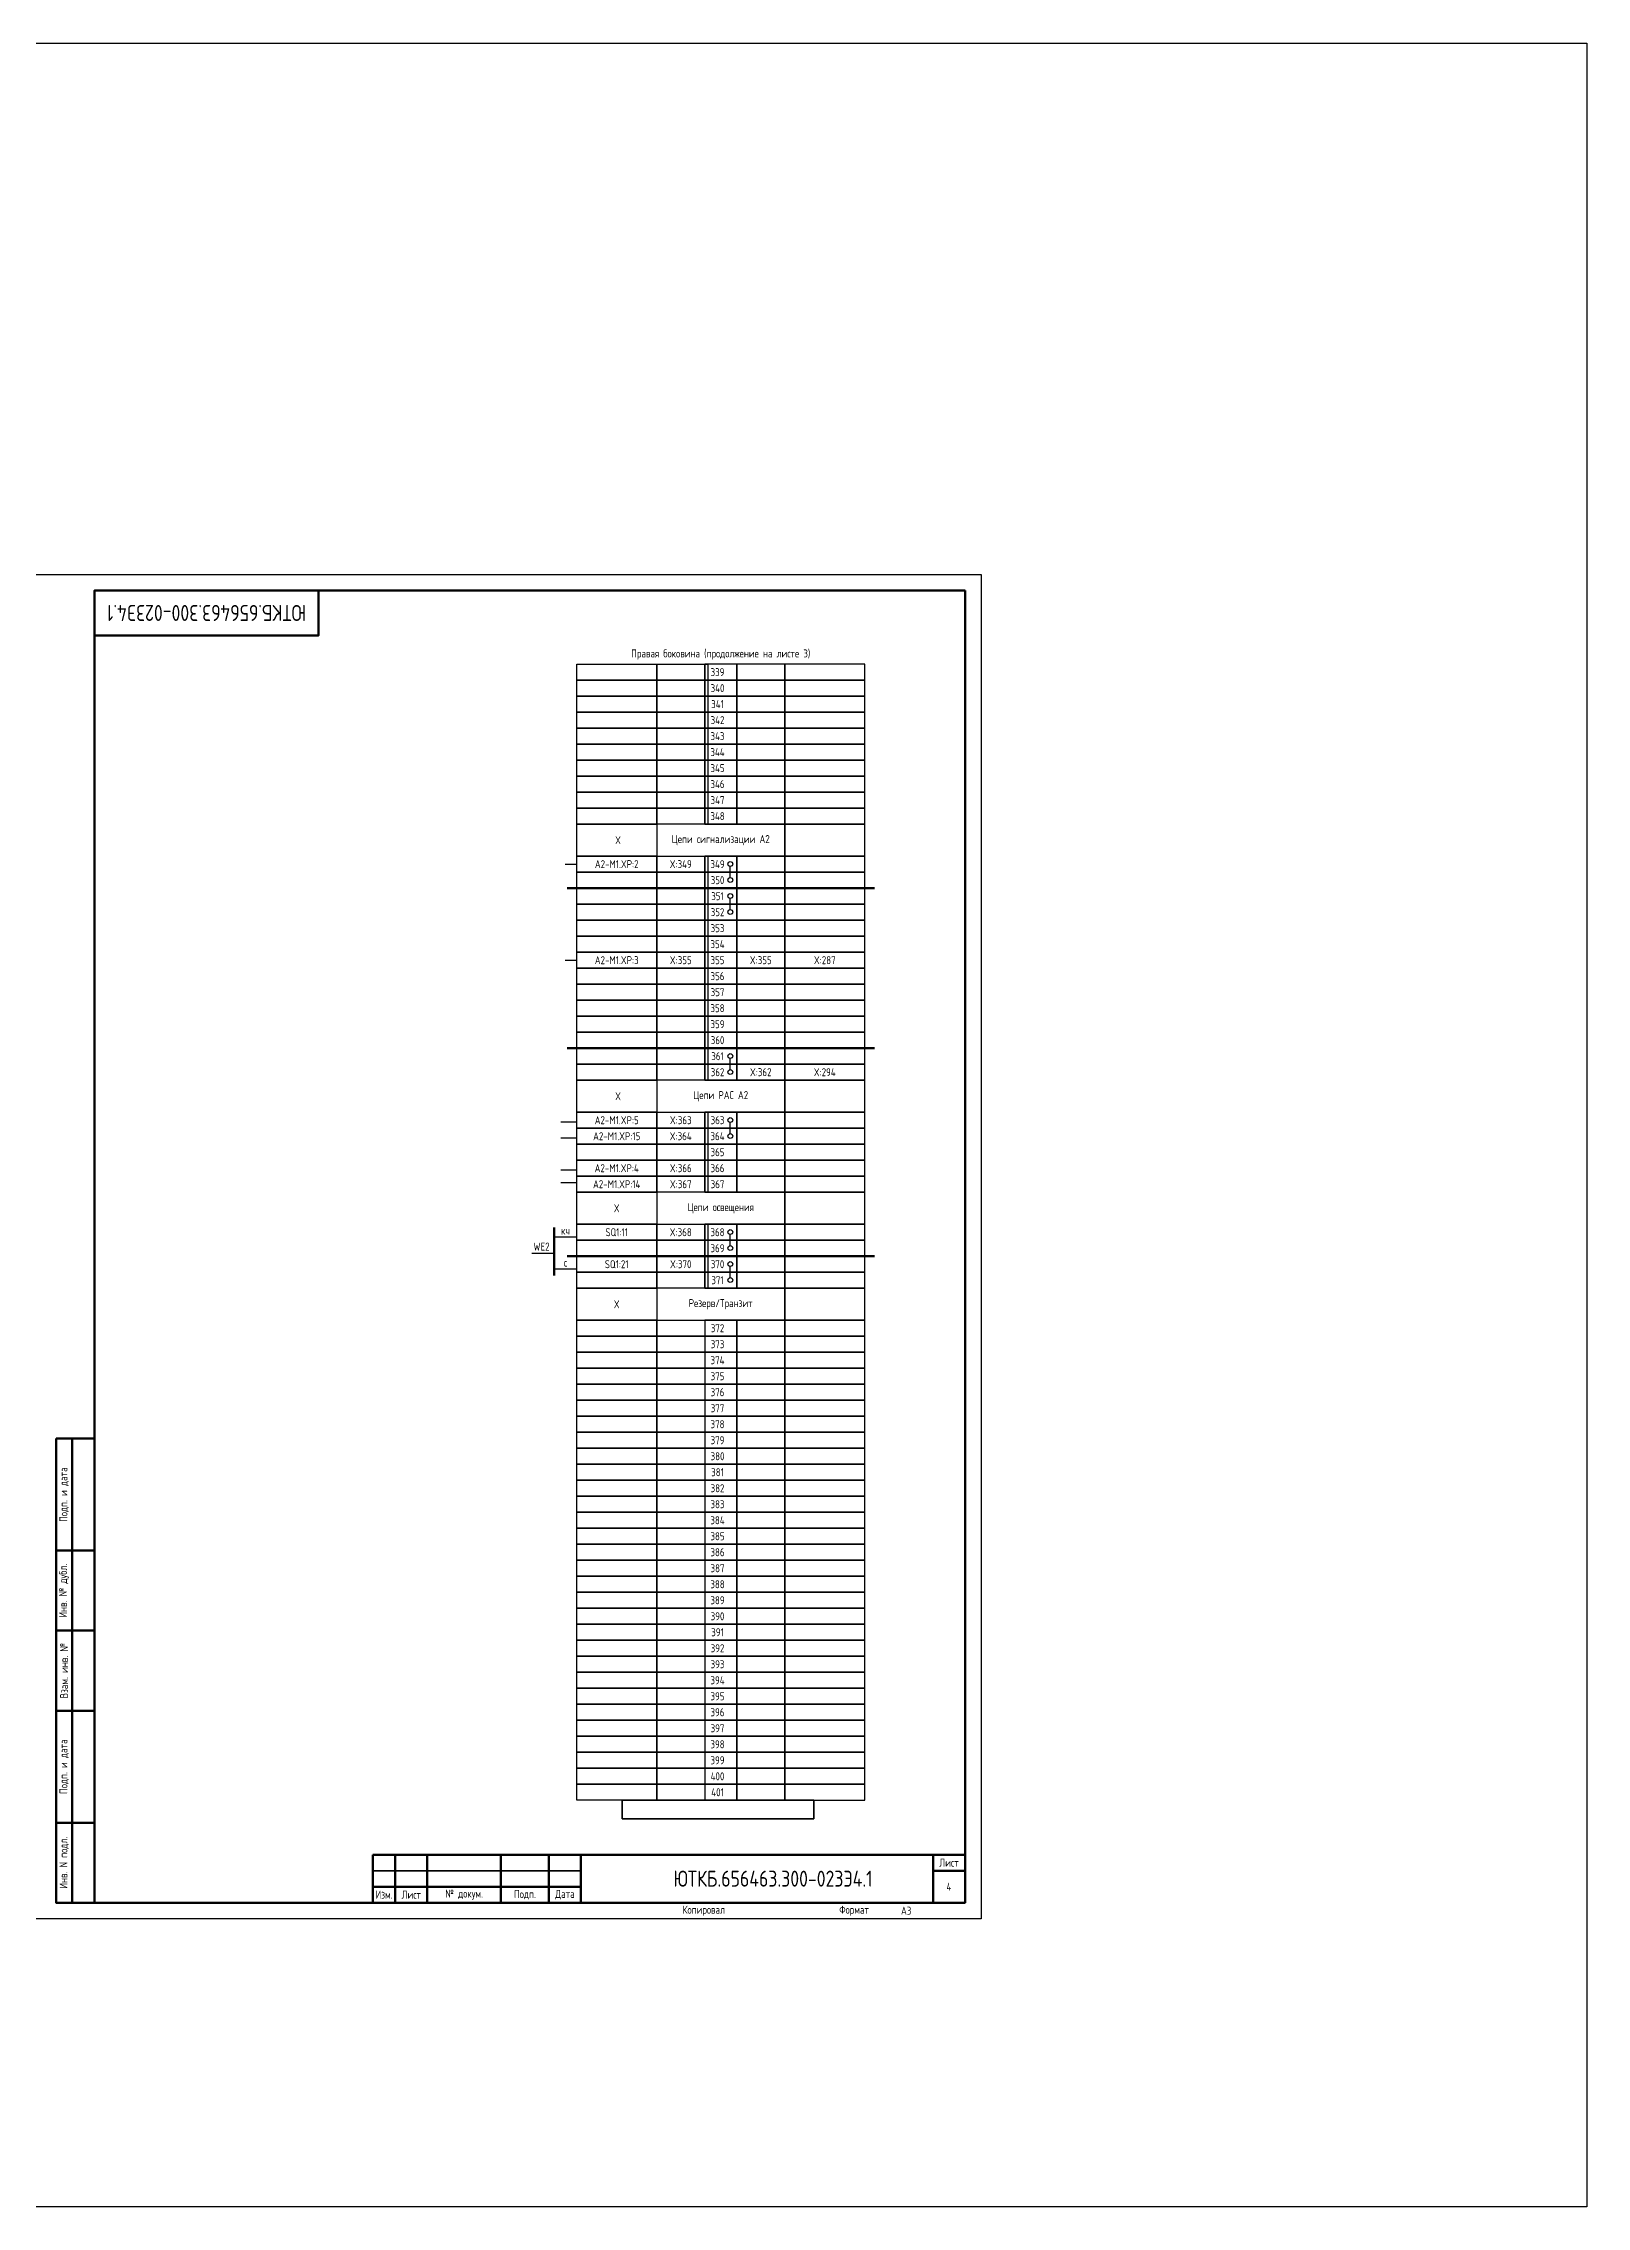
# Model space of a CAD drawing. Header units: millimetres. Extents: x -1117 to 6417, y -90 to 586.
# Drawn here: x 5935 to 6417, y -90 to 586 of the extents above; entities that cross this region are included whole.
import ezdxf

# ---------------------------------------------------------------- set-up
doc = ezdxf.new("R2010")
doc.units = ezdxf.units.MM
doc.styles.add('Gost_type_A', font='GOST_A.TTF')

# ---------------------------------------------------------------- blocks, each defined once
blk = doc.blocks.new('Штамп левый нижний')
at = {"lineweight": 50}
for points in [[(-12, 145), (-7, 145), (-7, 110), (-12, 110)], [(-7, 145), (0, 145), (0, 110), (-7, 110)], [(-12, 110), (-7, 110), (-7, 85), (-12, 85)], [(-7, 110), (0, 110), (0, 85), (-7, 85)], [(-12, 85), (-7, 85), (-7, 60), (-12, 60)], [(-7, 85), (0, 85), (0, 60), (-7, 60)], [(-12, 60), (-7, 60), (-7, 25), (-12, 25)], [(-7, 60), (0, 60), (0, 25), (-7, 25)], [(-12, 25), (-7, 25), (-7, 0), (-12, 0)], [(-7, 25), (0, 25), (0, 0), (-7, 0)]]:
    blk.add_lwpolyline(points, close=True, dxfattribs=at)
at = {"char_height": 2.5, "attachment_point": 5, "rotation": 90, "style": 'Gost_type_A'}
for s, insert, width in [('Подп. и дата', (-9.5, 127.5), 35), ('Инв. № дубл.', (-9.5, 97.5), 25), ('Взам. инв. №', (-9.5, 72.5), 25), ('Подп. и дата', (-9.5, 42.5), 35), ('Инв. N подл.', (-9.5, 12.5), 25)]:
    blk.add_mtext(s, dxfattribs=dict(at, insert=insert, width=width))
blk = doc.blocks.new('Штамп угловой верхний')
at = {"lineweight": 50}
blk.add_lwpolyline([(0, 0), (70, 0), (70, -14), (0, -14)], close=True, dxfattribs=at)
blk = doc.blocks.new('Штамп малый нижний')
at = {"lineweight": 50}
for points in [[(-185, 15), (-178, 15), (-178, 5), (-185, 5)], [(-178, 15), (-168, 15), (-168, 5), (-178, 5)], [(-168, 15), (-145, 15), (-145, 5), (-168, 5)], [(-145, 15), (-130, 15), (-130, 5), (-145, 5)], [(-130, 15), (-120, 15), (-120, 5), (-130, 5)], [(-120, 15), (-10, 15), (-10, 0), (-120, 0)], [(-10, 15), (0, 15), (0, 10), (-10, 10)], [(-10, 10), (0, 10), (0, 0), (-10, 0)], [(-185, 5), (-178, 5), (-178, 0), (-185, 0)], [(-178, 5), (-168, 5), (-168, 0), (-178, 0)], [(-168, 5), (-145, 5), (-145, 0), (-168, 0)], [(-145, 5), (-130, 5), (-130, 0), (-145, 0)], [(-130, 5), (-120, 5), (-120, 0), (-130, 0)]]:
    blk.add_lwpolyline(points, close=True, dxfattribs=at)
for points in [[(-185, 15), (-178, 15), (-178, 10), (-185, 10)], [(-178, 15), (-168, 15), (-168, 10), (-178, 10)], [(-168, 15), (-145, 15), (-145, 10), (-168, 10)], [(-145, 15), (-130, 15), (-130, 10), (-145, 10)], [(-130, 15), (-120, 15), (-120, 10), (-130, 10)], [(-185, 10), (-178, 10), (-178, 5), (-185, 5)], [(-178, 10), (-168, 10), (-168, 5), (-178, 5)], [(-168, 10), (-145, 10), (-145, 5), (-168, 5)], [(-145, 10), (-130, 10), (-130, 5), (-145, 5)], [(-130, 10), (-120, 10), (-120, 5), (-130, 5)]]:
    blk.add_lwpolyline(points, close=True)
at = {"char_height": 2.5, "style": 'Gost_type_A'}
for s, insert, width, attachment_point in [('Лист', (-5, 12.5), 10, 5), ('Изм.', (-181.5, 2.5), 7, 5), ('Лист', (-173, 2.5), 10, 5), ('№ докум.', (-156.5, 2.5), 23, 5), ('Подп.', (-137.5, 2.5), 15, 5), ('Дата', (-125, 2.5), 10, 5), ('Копировал', (-75, -2.53), 13.1202, 6), ('Формат', (-30, -2.53), 13.1202, 6)]:
    blk.add_mtext(s, dxfattribs=dict(at, insert=insert, width=width, attachment_point=attachment_point))

msp = doc.modelspace()

# ---------------------------------------------------------------- linework, layer by layer
for p, q in [((6098.04, 329.5), (6101.67, 329.5)), ((6098.04, 299.5), (6101.67, 299.5)), ((6096.67, 249), (6101.67, 249)), ((6096.67, 244), (6101.67, 244)), ((6096.67, 234), (6101.67, 234)), ((6096.67, 230), (6101.67, 230)), ((6101.67, 213), (6094.67, 213)), ((6087.67, 208), (6094.67, 208)), ((6101.67, 203), (6094.67, 203))]:
    msp.add_line(p, q)
at = {"lineweight": -2}
for p, q in [((6149.67, 325.25), (6149.67, 328.75)), ((6149.67, 315.25), (6149.67, 318.75)), ((6149.67, 265.25), (6149.67, 268.75)), ((6149.67, 245.25), (6149.67, 248.75)), ((6149.67, 210.25), (6149.67, 213.75)), ((6149.67, 200.25), (6149.67, 203.75))]:
    msp.add_line(p, q, dxfattribs=at)
at = {"lineweight": 50}
for p, q in [((6098.67, 322), (6194.67, 322)), ((6098.67, 272), (6194.67, 272)), ((6098.67, 207), (6194.67, 207))]:
    msp.add_line(p, q, dxfattribs=at)
at = {"linetype": 'ByBlock', "lineweight": 60}
msp.add_line((6094.67, 201), (6094.67, 216), dxfattribs=at)
for points in [[(-1117.42, 586), (6417.25, 586), (6417.25, -90), (-1117.42, -90)], [(6228, 420), (6228, 0), (5931, 0), (5931, 420)], [(6101.67, 392), (6126.67, 392), (6126.67, 387), (6101.67, 387)], [(6101.67, 387), (6126.67, 387), (6126.67, 382), (6101.67, 382)], [(6126.67, 392), (6141.67, 392), (6141.67, 387), (6126.67, 387)], [(6126.67, 387), (6141.67, 387), (6141.67, 382), (6126.67, 382)], [(6151.67, 392), (6141.67, 392), (6141.67, 387), (6151.67, 387)], [(6141.67, 392), (6142.67, 392), (6142.67, 352), (6141.67, 352)], [(6151.67, 387), (6141.67, 387), (6141.67, 382), (6151.67, 382)], [(6166.67, 392), (6151.67, 392), (6151.67, 387), (6166.67, 387)], [(6166.67, 387), (6151.67, 387), (6151.67, 382), (6166.67, 382)], [(6191.67, 392), (6166.67, 392), (6166.67, 387), (6191.67, 387)], [(6191.67, 387), (6166.67, 387), (6166.67, 382), (6191.67, 382)], [(6101.67, 382), (6126.67, 382), (6126.67, 377), (6101.67, 377)], [(6126.67, 382), (6141.67, 382), (6141.67, 377), (6126.67, 377)], [(6151.67, 382), (6141.67, 382), (6141.67, 377), (6151.67, 377)], [(6166.67, 382), (6151.67, 382), (6151.67, 377), (6166.67, 377)], [(6191.67, 382), (6166.67, 382), (6166.67, 377), (6191.67, 377)], [(6101.67, 377), (6126.67, 377), (6126.67, 372), (6101.67, 372)], [(6101.67, 372), (6126.67, 372), (6126.67, 367), (6101.67, 367)], [(6126.67, 377), (6141.67, 377), (6141.67, 372), (6126.67, 372)], [(6126.67, 372), (6141.67, 372), (6141.67, 367), (6126.67, 367)], [(6151.67, 377), (6141.67, 377), (6141.67, 372), (6151.67, 372)], [(6151.67, 372), (6141.67, 372), (6141.67, 367), (6151.67, 367)], [(6166.67, 377), (6151.67, 377), (6151.67, 372), (6166.67, 372)], [(6166.67, 372), (6151.67, 372), (6151.67, 367), (6166.67, 367)], [(6191.67, 377), (6166.67, 377), (6166.67, 372), (6191.67, 372)], [(6191.67, 372), (6166.67, 372), (6166.67, 367), (6191.67, 367)], [(6101.67, 367), (6126.67, 367), (6126.67, 362), (6101.67, 362)], [(6126.67, 367), (6141.67, 367), (6141.67, 362), (6126.67, 362)], [(6151.67, 367), (6141.67, 367), (6141.67, 362), (6151.67, 362)], [(6166.67, 367), (6151.67, 367), (6151.67, 362), (6166.67, 362)], [(6191.67, 367), (6166.67, 367), (6166.67, 362), (6191.67, 362)], [(6101.67, 362), (6126.67, 362), (6126.67, 357), (6101.67, 357)], [(6126.67, 362), (6141.67, 362), (6141.67, 357), (6126.67, 357)], [(6151.67, 362), (6141.67, 362), (6141.67, 357), (6151.67, 357)], [(6166.67, 362), (6151.67, 362), (6151.67, 357), (6166.67, 357)], [(6191.67, 362), (6166.67, 362), (6166.67, 357), (6191.67, 357)], [(6101.67, 357), (6126.67, 357), (6126.67, 352), (6101.67, 352)], [(6101.67, 352), (6126.67, 352), (6126.67, 347), (6101.67, 347)], [(6126.67, 357), (6141.67, 357), (6141.67, 352), (6126.67, 352)], [(6126.67, 352), (6141.67, 352), (6141.67, 347), (6126.67, 347)], [(6151.67, 357), (6141.67, 357), (6141.67, 352), (6151.67, 352)], [(6151.67, 352), (6141.67, 352), (6141.67, 347), (6151.67, 347)], [(6141.67, 352), (6142.67, 352), (6142.67, 342), (6141.67, 342)], [(6166.67, 357), (6151.67, 357), (6151.67, 352), (6166.67, 352)], [(6166.67, 352), (6151.67, 352), (6151.67, 347), (6166.67, 347)], [(6191.67, 357), (6166.67, 357), (6166.67, 352), (6191.67, 352)], [(6191.67, 352), (6166.67, 352), (6166.67, 347), (6191.67, 347)], [(6101.67, 347), (6126.67, 347), (6126.67, 342), (6101.67, 342)], [(6126.67, 347), (6141.67, 347), (6141.67, 342), (6126.67, 342)], [(6151.67, 347), (6141.67, 347), (6141.67, 342), (6151.67, 342)], [(6166.67, 347), (6151.67, 347), (6151.67, 342), (6166.67, 342)], [(6191.67, 347), (6166.67, 347), (6166.67, 342), (6191.67, 342)], [(6101.67, 342), (6126.67, 342), (6126.67, 332), (6101.67, 332)], [(6166.67, 342), (6126.67, 342), (6126.67, 332), (6166.67, 332)], [(6191.67, 342), (6166.67, 342), (6166.67, 332), (6191.67, 332)], [(6101.67, 332), (6126.67, 332), (6126.67, 327), (6101.67, 327)], [(6126.67, 332), (6141.67, 332), (6141.67, 327), (6126.67, 327)], [(6151.67, 332), (6141.67, 332), (6141.67, 327), (6151.67, 327)], [(6141.67, 332), (6142.67, 332), (6142.67, 262), (6141.67, 262)], [(6166.67, 332), (6151.67, 332), (6151.67, 327), (6166.67, 327)], [(6191.67, 332), (6166.67, 332), (6166.67, 327), (6191.67, 327)], [(6101.67, 327), (6126.67, 327), (6126.67, 322), (6101.67, 322)], [(6126.67, 327), (6141.67, 327), (6141.67, 322), (6126.67, 322)], [(6151.67, 327), (6141.67, 327), (6141.67, 322), (6151.67, 322)], [(6166.67, 327), (6151.67, 327), (6151.67, 322), (6166.67, 322)], [(6191.67, 327), (6166.67, 327), (6166.67, 322), (6191.67, 322)], [(6101.67, 322), (6126.67, 322), (6126.67, 317), (6101.67, 317)], [(6126.67, 322), (6141.67, 322), (6141.67, 317), (6126.67, 317)], [(6151.67, 322), (6141.67, 322), (6141.67, 317), (6151.67, 317)], [(6166.67, 322), (6151.67, 322), (6151.67, 317), (6166.67, 317)], [(6191.67, 322), (6166.67, 322), (6166.67, 317), (6191.67, 317)], [(6101.67, 317), (6126.67, 317), (6126.67, 312), (6101.67, 312)], [(6101.67, 312), (6126.67, 312), (6126.67, 307), (6101.67, 307)], [(6126.67, 317), (6141.67, 317), (6141.67, 312), (6126.67, 312)], [(6126.67, 312), (6141.67, 312), (6141.67, 307), (6126.67, 307)], [(6151.67, 317), (6141.67, 317), (6141.67, 312), (6151.67, 312)], [(6151.67, 312), (6141.67, 312), (6141.67, 307), (6151.67, 307)], [(6166.67, 317), (6151.67, 317), (6151.67, 312), (6166.67, 312)], [(6166.67, 312), (6151.67, 312), (6151.67, 307), (6166.67, 307)], [(6191.67, 317), (6166.67, 317), (6166.67, 312), (6191.67, 312)], [(6191.67, 312), (6166.67, 312), (6166.67, 307), (6191.67, 307)], [(6101.67, 307), (6126.67, 307), (6126.67, 302), (6101.67, 302)], [(6126.67, 307), (6141.67, 307), (6141.67, 302), (6126.67, 302)], [(6151.67, 307), (6141.67, 307), (6141.67, 302), (6151.67, 302)], [(6166.67, 307), (6151.67, 307), (6151.67, 302), (6166.67, 302)], [(6191.67, 307), (6166.67, 307), (6166.67, 302), (6191.67, 302)], [(6101.67, 302), (6126.67, 302), (6126.67, 297), (6101.67, 297)], [(6126.67, 302), (6141.67, 302), (6141.67, 297), (6126.67, 297)], [(6151.67, 302), (6141.67, 302), (6141.67, 297), (6151.67, 297)], [(6166.67, 302), (6151.67, 302), (6151.67, 297), (6166.67, 297)], [(6191.67, 302), (6166.67, 302), (6166.67, 297), (6191.67, 297)], [(6101.67, 297), (6126.67, 297), (6126.67, 292), (6101.67, 292)], [(6101.67, 292), (6126.67, 292), (6126.67, 287), (6101.67, 287)], [(6126.67, 297), (6141.67, 297), (6141.67, 292), (6126.67, 292)], [(6126.67, 292), (6141.67, 292), (6141.67, 287), (6126.67, 287)], [(6151.67, 297), (6141.67, 297), (6141.67, 292), (6151.67, 292)], [(6151.67, 292), (6141.67, 292), (6141.67, 287), (6151.67, 287)], [(6166.67, 297), (6151.67, 297), (6151.67, 292), (6166.67, 292)], [(6166.67, 292), (6151.67, 292), (6151.67, 287), (6166.67, 287)], [(6191.67, 297), (6166.67, 297), (6166.67, 292), (6191.67, 292)], [(6191.67, 292), (6166.67, 292), (6166.67, 287), (6191.67, 287)], [(6101.67, 287), (6126.67, 287), (6126.67, 282), (6101.67, 282)], [(6126.67, 287), (6141.67, 287), (6141.67, 282), (6126.67, 282)], [(6151.67, 287), (6141.67, 287), (6141.67, 282), (6151.67, 282)], [(6166.67, 287), (6151.67, 287), (6151.67, 282), (6166.67, 282)], [(6191.67, 287), (6166.67, 287), (6166.67, 282), (6191.67, 282)], [(6101.67, 282), (6126.67, 282), (6126.67, 277), (6101.67, 277)], [(6126.67, 282), (6141.67, 282), (6141.67, 277), (6126.67, 277)], [(6151.67, 282), (6141.67, 282), (6141.67, 277), (6151.67, 277)], [(6166.67, 282), (6151.67, 282), (6151.67, 277), (6166.67, 277)], [(6191.67, 282), (6166.67, 282), (6166.67, 277), (6191.67, 277)], [(6101.67, 277), (6126.67, 277), (6126.67, 272), (6101.67, 272)], [(6101.67, 272), (6126.67, 272), (6126.67, 267), (6101.67, 267)], [(6126.67, 277), (6141.67, 277), (6141.67, 272), (6126.67, 272)], [(6126.67, 272), (6141.67, 272), (6141.67, 267), (6126.67, 267)], [(6151.67, 277), (6141.67, 277), (6141.67, 272), (6151.67, 272)], [(6151.67, 272), (6141.67, 272), (6141.67, 267), (6151.67, 267)], [(6166.67, 277), (6151.67, 277), (6151.67, 272), (6166.67, 272)], [(6166.67, 272), (6151.67, 272), (6151.67, 267), (6166.67, 267)], [(6191.67, 277), (6166.67, 277), (6166.67, 272), (6191.67, 272)], [(6191.67, 272), (6166.67, 272), (6166.67, 267), (6191.67, 267)], [(6101.67, 267), (6126.67, 267), (6126.67, 262), (6101.67, 262)], [(6126.67, 267), (6141.67, 267), (6141.67, 262), (6126.67, 262)], [(6151.67, 267), (6141.67, 267), (6141.67, 262), (6151.67, 262)], [(6166.67, 267), (6151.67, 267), (6151.67, 262), (6166.67, 262)], [(6191.67, 267), (6166.67, 267), (6166.67, 262), (6191.67, 262)], [(6101.67, 262), (6126.67, 262), (6126.67, 252), (6101.67, 252)], [(6101.67, 262), (6126.67, 262), (6126.67, 252), (6101.67, 252)], [(6166.67, 262), (6126.67, 262), (6126.67, 252), (6166.67, 252)], [(6191.67, 262), (6166.67, 262), (6166.67, 252), (6191.67, 252)], [(6101.67, 252), (6126.67, 252), (6126.67, 247), (6101.67, 247)], [(6126.67, 252), (6141.67, 252), (6141.67, 247), (6126.67, 247)], [(6151.67, 252), (6141.67, 252), (6141.67, 247), (6151.67, 247)], [(6141.67, 252), (6142.67, 252), (6142.67, 227), (6141.67, 227)], [(6166.67, 252), (6151.67, 252), (6151.67, 247), (6166.67, 247)], [(6191.67, 252), (6166.67, 252), (6166.67, 247), (6191.67, 247)], [(6101.67, 247), (6126.67, 247), (6126.67, 242), (6101.67, 242)], [(6126.67, 247), (6141.67, 247), (6141.67, 242), (6126.67, 242)], [(6151.67, 247), (6141.67, 247), (6141.67, 242), (6151.67, 242)], [(6166.67, 247), (6151.67, 247), (6151.67, 242), (6166.67, 242)], [(6191.67, 247), (6166.67, 247), (6166.67, 242), (6191.67, 242)], [(6101.67, 242), (6126.67, 242), (6126.67, 237), (6101.67, 237)], [(6101.67, 237), (6126.67, 237), (6126.67, 232), (6101.67, 232)], [(6126.67, 242), (6141.67, 242), (6141.67, 237), (6126.67, 237)], [(6126.67, 237), (6141.67, 237), (6141.67, 232), (6126.67, 232)], [(6151.67, 242), (6141.67, 242), (6141.67, 237), (6151.67, 237)], [(6151.67, 237), (6141.67, 237), (6141.67, 232), (6151.67, 232)], [(6166.67, 242), (6151.67, 242), (6151.67, 237), (6166.67, 237)], [(6166.67, 237), (6151.67, 237), (6151.67, 232), (6166.67, 232)], [(6191.67, 242), (6166.67, 242), (6166.67, 237), (6191.67, 237)], [(6191.67, 237), (6166.67, 237), (6166.67, 232), (6191.67, 232)], [(6101.67, 232), (6126.67, 232), (6126.67, 227), (6101.67, 227)], [(6126.67, 232), (6141.67, 232), (6141.67, 227), (6126.67, 227)], [(6151.67, 232), (6141.67, 232), (6141.67, 227), (6151.67, 227)], [(6166.67, 232), (6151.67, 232), (6151.67, 227), (6166.67, 227)], [(6191.67, 232), (6166.67, 232), (6166.67, 227), (6191.67, 227)], [(6101.67, 227), (6126.67, 227), (6126.67, 217), (6101.67, 217)], [(6166.67, 227), (6126.67, 227), (6126.67, 217), (6166.67, 217)], [(6191.67, 227), (6166.67, 227), (6166.67, 217), (6191.67, 217)], [(6101.67, 217), (6126.67, 217), (6126.67, 212), (6101.67, 212)], [(6126.67, 217), (6141.67, 217), (6141.67, 212), (6126.67, 212)], [(6151.67, 217), (6141.67, 217), (6141.67, 212), (6151.67, 212)], [(6141.67, 217), (6142.67, 217), (6142.67, 197), (6141.67, 197)], [(6166.67, 217), (6151.67, 217), (6151.67, 212), (6166.67, 212)], [(6191.67, 217), (6166.67, 217), (6166.67, 212), (6191.67, 212)], [(6101.67, 212), (6126.67, 212), (6126.67, 207), (6101.67, 207)], [(6126.67, 212), (6141.67, 212), (6141.67, 207), (6126.67, 207)], [(6151.67, 212), (6141.67, 212), (6141.67, 207), (6151.67, 207)], [(6166.67, 212), (6151.67, 212), (6151.67, 207), (6166.67, 207)], [(6191.67, 212), (6166.67, 212), (6166.67, 207), (6191.67, 207)], [(6101.67, 207), (6126.67, 207), (6126.67, 202), (6101.67, 202)], [(6126.67, 207), (6141.67, 207), (6141.67, 202), (6126.67, 202)], [(6151.67, 207), (6141.67, 207), (6141.67, 202), (6151.67, 202)], [(6166.67, 207), (6151.67, 207), (6151.67, 202), (6166.67, 202)], [(6191.67, 207), (6166.67, 207), (6166.67, 202), (6191.67, 202)], [(6101.67, 202), (6126.67, 202), (6126.67, 197), (6101.67, 197)], [(6101.67, 197), (6126.67, 197), (6126.67, 187), (6101.67, 187)], [(6126.67, 202), (6141.67, 202), (6141.67, 197), (6126.67, 197)], [(6166.67, 197), (6126.67, 197), (6126.67, 187), (6166.67, 187)], [(6151.67, 202), (6141.67, 202), (6141.67, 197), (6151.67, 197)], [(6166.67, 202), (6151.67, 202), (6151.67, 197), (6166.67, 197)], [(6191.67, 202), (6166.67, 202), (6166.67, 197), (6191.67, 197)], [(6191.67, 197), (6166.67, 197), (6166.67, 187), (6191.67, 187)], [(6101.67, 187), (6126.67, 187), (6126.67, 182), (6101.67, 182)], [(6126.67, 187), (6141.67, 187), (6141.67, 182), (6126.67, 182)], [(6151.67, 187), (6141.67, 187), (6141.67, 182), (6151.67, 182)], [(6166.67, 187), (6151.67, 187), (6151.67, 182), (6166.67, 182)], [(6191.67, 187), (6166.67, 187), (6166.67, 182), (6191.67, 182)], [(6101.67, 182), (6126.67, 182), (6126.67, 177), (6101.67, 177)], [(6101.67, 182), (6126.67, 182), (6126.67, 177), (6101.67, 177)], [(6101.67, 177), (6126.67, 177), (6126.67, 172), (6101.67, 172)], [(6101.67, 177), (6126.67, 177), (6126.67, 172), (6101.67, 172)], [(6126.67, 182), (6141.67, 182), (6141.67, 177), (6126.67, 177)], [(6126.67, 182), (6141.67, 182), (6141.67, 177), (6126.67, 177)], [(6126.67, 177), (6141.67, 177), (6141.67, 172), (6126.67, 172)], [(6126.67, 177), (6141.67, 177), (6141.67, 172), (6126.67, 172)], [(6151.67, 182), (6141.67, 182), (6141.67, 177), (6151.67, 177)], [(6151.67, 182), (6141.67, 182), (6141.67, 177), (6151.67, 177)], [(6151.67, 177), (6141.67, 177), (6141.67, 172), (6151.67, 172)], [(6151.67, 177), (6141.67, 177), (6141.67, 172), (6151.67, 172)], [(6166.67, 182), (6151.67, 182), (6151.67, 177), (6166.67, 177)], [(6166.67, 182), (6151.67, 182), (6151.67, 177), (6166.67, 177)], [(6166.67, 177), (6151.67, 177), (6151.67, 172), (6166.67, 172)], [(6166.67, 177), (6151.67, 177), (6151.67, 172), (6166.67, 172)], [(6191.67, 182), (6166.67, 182), (6166.67, 177), (6191.67, 177)], [(6191.67, 182), (6166.67, 182), (6166.67, 177), (6191.67, 177)], [(6191.67, 177), (6166.67, 177), (6166.67, 172), (6191.67, 172)], [(6191.67, 177), (6166.67, 177), (6166.67, 172), (6191.67, 172)], [(6101.67, 172), (6126.67, 172), (6126.67, 167), (6101.67, 167)], [(6101.67, 172), (6126.67, 172), (6126.67, 167), (6101.67, 167)], [(6126.67, 172), (6141.67, 172), (6141.67, 167), (6126.67, 167)], [(6126.67, 172), (6141.67, 172), (6141.67, 167), (6126.67, 167)], [(6151.67, 172), (6141.67, 172), (6141.67, 167), (6151.67, 167)], [(6151.67, 172), (6141.67, 172), (6141.67, 167), (6151.67, 167)], [(6166.67, 172), (6151.67, 172), (6151.67, 167), (6166.67, 167)], [(6166.67, 172), (6151.67, 172), (6151.67, 167), (6166.67, 167)], [(6191.67, 172), (6166.67, 172), (6166.67, 167), (6191.67, 167)], [(6191.67, 172), (6166.67, 172), (6166.67, 167), (6191.67, 167)], [(6101.67, 167), (6126.67, 167), (6126.67, 162), (6101.67, 162)], [(6126.67, 167), (6141.67, 167), (6141.67, 162), (6126.67, 162)], [(6151.67, 167), (6141.67, 167), (6141.67, 162), (6151.67, 162)], [(6166.67, 167), (6151.67, 167), (6151.67, 162), (6166.67, 162)], [(6191.67, 167), (6166.67, 167), (6166.67, 162), (6191.67, 162)], [(6101.67, 162), (6126.67, 162), (6126.67, 157), (6101.67, 157)], [(6101.67, 157), (6126.67, 157), (6126.67, 152), (6101.67, 152)], [(6126.67, 162), (6141.67, 162), (6141.67, 157), (6126.67, 157)], [(6126.67, 157), (6141.67, 157), (6141.67, 152), (6126.67, 152)], [(6151.67, 162), (6141.67, 162), (6141.67, 157), (6151.67, 157)], [(6151.67, 157), (6141.67, 157), (6141.67, 152), (6151.67, 152)], [(6166.67, 162), (6151.67, 162), (6151.67, 157), (6166.67, 157)], [(6166.67, 157), (6151.67, 157), (6151.67, 152), (6166.67, 152)], [(6191.67, 162), (6166.67, 162), (6166.67, 157), (6191.67, 157)], [(6191.67, 157), (6166.67, 157), (6166.67, 152), (6191.67, 152)], [(6101.67, 152), (6126.67, 152), (6126.67, 147), (6101.67, 147)], [(6126.67, 152), (6141.67, 152), (6141.67, 147), (6126.67, 147)], [(6151.67, 152), (6141.67, 152), (6141.67, 147), (6151.67, 147)], [(6166.67, 152), (6151.67, 152), (6151.67, 147), (6166.67, 147)], [(6191.67, 152), (6166.67, 152), (6166.67, 147), (6191.67, 147)], [(6101.67, 147), (6126.67, 147), (6126.67, 142), (6101.67, 142)], [(6101.67, 142), (6126.67, 142), (6126.67, 137), (6101.67, 137)], [(6126.67, 147), (6141.67, 147), (6141.67, 142), (6126.67, 142)], [(6126.67, 142), (6141.67, 142), (6141.67, 137), (6126.67, 137)], [(6151.67, 147), (6141.67, 147), (6141.67, 142), (6151.67, 142)], [(6151.67, 142), (6141.67, 142), (6141.67, 137), (6151.67, 137)], [(6166.67, 147), (6151.67, 147), (6151.67, 142), (6166.67, 142)], [(6166.67, 142), (6151.67, 142), (6151.67, 137), (6166.67, 137)], [(6191.67, 147), (6166.67, 147), (6166.67, 142), (6191.67, 142)], [(6191.67, 142), (6166.67, 142), (6166.67, 137), (6191.67, 137)], [(6101.67, 137), (6126.67, 137), (6126.67, 132), (6101.67, 132)], [(6101.67, 137), (6126.67, 137), (6126.67, 132), (6101.67, 132)], [(6126.67, 137), (6141.67, 137), (6141.67, 132), (6126.67, 132)], [(6126.67, 137), (6141.67, 137), (6141.67, 132), (6126.67, 132)], [(6151.67, 137), (6141.67, 137), (6141.67, 132), (6151.67, 132)], [(6151.67, 137), (6141.67, 137), (6141.67, 132), (6151.67, 132)], [(6166.67, 137), (6151.67, 137), (6151.67, 132), (6166.67, 132)], [(6166.67, 137), (6151.67, 137), (6151.67, 132), (6166.67, 132)], [(6191.67, 137), (6166.67, 137), (6166.67, 132), (6191.67, 132)], [(6191.67, 137), (6166.67, 137), (6166.67, 132), (6191.67, 132)], [(6101.67, 132), (6126.67, 132), (6126.67, 127), (6101.67, 127)], [(6101.67, 132), (6126.67, 132), (6126.67, 127), (6101.67, 127)], [(6126.67, 132), (6141.67, 132), (6141.67, 127), (6126.67, 127)], [(6126.67, 132), (6141.67, 132), (6141.67, 127), (6126.67, 127)], [(6151.67, 132), (6141.67, 132), (6141.67, 127), (6151.67, 127)], [(6151.67, 132), (6141.67, 132), (6141.67, 127), (6151.67, 127)], [(6166.67, 132), (6151.67, 132), (6151.67, 127), (6166.67, 127)], [(6166.67, 132), (6151.67, 132), (6151.67, 127), (6166.67, 127)], [(6191.67, 132), (6166.67, 132), (6166.67, 127), (6191.67, 127)], [(6191.67, 132), (6166.67, 132), (6166.67, 127), (6191.67, 127)], [(6101.67, 127), (6126.67, 127), (6126.67, 122), (6101.67, 122)], [(6101.67, 127), (6126.67, 127), (6126.67, 122), (6101.67, 122)], [(6101.67, 122), (6126.67, 122), (6126.67, 117), (6101.67, 117)], [(6126.67, 127), (6141.67, 127), (6141.67, 122), (6126.67, 122)], [(6126.67, 127), (6141.67, 127), (6141.67, 122), (6126.67, 122)], [(6126.67, 122), (6141.67, 122), (6141.67, 117), (6126.67, 117)], [(6151.67, 127), (6141.67, 127), (6141.67, 122), (6151.67, 122)], [(6151.67, 127), (6141.67, 127), (6141.67, 122), (6151.67, 122)], [(6151.67, 122), (6141.67, 122), (6141.67, 117), (6151.67, 117)], [(6166.67, 127), (6151.67, 127), (6151.67, 122), (6166.67, 122)], [(6166.67, 127), (6151.67, 127), (6151.67, 122), (6166.67, 122)], [(6166.67, 122), (6151.67, 122), (6151.67, 117), (6166.67, 117)], [(6191.67, 127), (6166.67, 127), (6166.67, 122), (6191.67, 122)], [(6191.67, 127), (6166.67, 127), (6166.67, 122), (6191.67, 122)], [(6191.67, 122), (6166.67, 122), (6166.67, 117), (6191.67, 117)], [(6101.67, 117), (6126.67, 117), (6126.67, 112), (6101.67, 112)], [(6126.67, 117), (6141.67, 117), (6141.67, 112), (6126.67, 112)], [(6151.67, 117), (6141.67, 117), (6141.67, 112), (6151.67, 112)], [(6166.67, 117), (6151.67, 117), (6151.67, 112), (6166.67, 112)], [(6191.67, 117), (6166.67, 117), (6166.67, 112), (6191.67, 112)], [(6101.67, 112), (6126.67, 112), (6126.67, 107), (6101.67, 107)], [(6126.67, 112), (6141.67, 112), (6141.67, 107), (6126.67, 107)], [(6151.67, 112), (6141.67, 112), (6141.67, 107), (6151.67, 107)], [(6166.67, 112), (6151.67, 112), (6151.67, 107), (6166.67, 107)], [(6191.67, 112), (6166.67, 112), (6166.67, 107), (6191.67, 107)], [(6101.67, 107), (6126.67, 107), (6126.67, 102), (6101.67, 102)], [(6101.67, 107), (6126.67, 107), (6126.67, 102), (6101.67, 102)], [(6101.67, 102), (6126.67, 102), (6126.67, 97), (6101.67, 97)], [(6101.67, 102), (6126.67, 102), (6126.67, 97), (6101.67, 97)], [(6126.67, 107), (6141.67, 107), (6141.67, 102), (6126.67, 102)], [(6126.67, 107), (6141.67, 107), (6141.67, 102), (6126.67, 102)], [(6126.67, 102), (6141.67, 102), (6141.67, 97), (6126.67, 97)], [(6126.67, 102), (6141.67, 102), (6141.67, 97), (6126.67, 97)], [(6151.67, 107), (6141.67, 107), (6141.67, 102), (6151.67, 102)], [(6151.67, 107), (6141.67, 107), (6141.67, 102), (6151.67, 102)], [(6151.67, 102), (6141.67, 102), (6141.67, 97), (6151.67, 97)], [(6151.67, 102), (6141.67, 102), (6141.67, 97), (6151.67, 97)], [(6166.67, 107), (6151.67, 107), (6151.67, 102), (6166.67, 102)], [(6166.67, 107), (6151.67, 107), (6151.67, 102), (6166.67, 102)], [(6166.67, 102), (6151.67, 102), (6151.67, 97), (6166.67, 97)], [(6166.67, 102), (6151.67, 102), (6151.67, 97), (6166.67, 97)], [(6191.67, 107), (6166.67, 107), (6166.67, 102), (6191.67, 102)], [(6191.67, 107), (6166.67, 107), (6166.67, 102), (6191.67, 102)], [(6191.67, 102), (6166.67, 102), (6166.67, 97), (6191.67, 97)], [(6191.67, 102), (6166.67, 102), (6166.67, 97), (6191.67, 97)], [(6101.67, 97), (6126.67, 97), (6126.67, 92), (6101.67, 92)], [(6126.67, 97), (6141.67, 97), (6141.67, 92), (6126.67, 92)], [(6151.67, 97), (6141.67, 97), (6141.67, 92), (6151.67, 92)], [(6166.67, 97), (6151.67, 97), (6151.67, 92), (6166.67, 92)], [(6191.67, 97), (6166.67, 97), (6166.67, 92), (6191.67, 92)], [(6101.67, 92), (6126.67, 92), (6126.67, 87), (6101.67, 87)], [(6126.67, 92), (6141.67, 92), (6141.67, 87), (6126.67, 87)], [(6151.67, 92), (6141.67, 92), (6141.67, 87), (6151.67, 87)], [(6166.67, 92), (6151.67, 92), (6151.67, 87), (6166.67, 87)], [(6191.67, 92), (6166.67, 92), (6166.67, 87), (6191.67, 87)], [(6101.67, 87), (6126.67, 87), (6126.67, 82), (6101.67, 82)], [(6101.67, 82), (6126.67, 82), (6126.67, 77), (6101.67, 77)], [(6126.67, 87), (6141.67, 87), (6141.67, 82), (6126.67, 82)], [(6126.67, 82), (6141.67, 82), (6141.67, 77), (6126.67, 77)], [(6151.67, 87), (6141.67, 87), (6141.67, 82), (6151.67, 82)], [(6151.67, 82), (6141.67, 82), (6141.67, 77), (6151.67, 77)], [(6166.67, 87), (6151.67, 87), (6151.67, 82), (6166.67, 82)], [(6166.67, 82), (6151.67, 82), (6151.67, 77), (6166.67, 77)], [(6191.67, 87), (6166.67, 87), (6166.67, 82), (6191.67, 82)], [(6191.67, 82), (6166.67, 82), (6166.67, 77), (6191.67, 77)], [(6101.67, 77), (6126.67, 77), (6126.67, 72), (6101.67, 72)], [(6126.67, 77), (6141.67, 77), (6141.67, 72), (6126.67, 72)], [(6151.67, 77), (6141.67, 77), (6141.67, 72), (6151.67, 72)], [(6166.67, 77), (6151.67, 77), (6151.67, 72), (6166.67, 72)], [(6191.67, 77), (6166.67, 77), (6166.67, 72), (6191.67, 72)], [(6101.67, 72), (6126.67, 72), (6126.67, 67), (6101.67, 67)], [(6126.67, 72), (6141.67, 72), (6141.67, 67), (6126.67, 67)], [(6151.67, 72), (6141.67, 72), (6141.67, 67), (6151.67, 67)], [(6166.67, 72), (6151.67, 72), (6151.67, 67), (6166.67, 67)], [(6191.67, 72), (6166.67, 72), (6166.67, 67), (6191.67, 67)], [(6101.67, 67), (6126.67, 67), (6126.67, 62), (6101.67, 62)], [(6101.67, 67), (6126.67, 67), (6126.67, 62), (6101.67, 62)], [(6101.67, 62), (6126.67, 62), (6126.67, 57), (6101.67, 57)], [(6101.67, 62), (6126.67, 62), (6126.67, 57), (6101.67, 57)], [(6126.67, 67), (6141.67, 67), (6141.67, 62), (6126.67, 62)], [(6126.67, 67), (6141.67, 67), (6141.67, 62), (6126.67, 62)], [(6126.67, 62), (6141.67, 62), (6141.67, 57), (6126.67, 57)], [(6126.67, 62), (6141.67, 62), (6141.67, 57), (6126.67, 57)], [(6151.67, 67), (6141.67, 67), (6141.67, 62), (6151.67, 62)], [(6151.67, 67), (6141.67, 67), (6141.67, 62), (6151.67, 62)], [(6151.67, 62), (6141.67, 62), (6141.67, 57), (6151.67, 57)], [(6151.67, 62), (6141.67, 62), (6141.67, 57), (6151.67, 57)], [(6166.67, 67), (6151.67, 67), (6151.67, 62), (6166.67, 62)], [(6166.67, 67), (6151.67, 67), (6151.67, 62), (6166.67, 62)], [(6166.67, 62), (6151.67, 62), (6151.67, 57), (6166.67, 57)], [(6166.67, 62), (6151.67, 62), (6151.67, 57), (6166.67, 57)], [(6191.67, 67), (6166.67, 67), (6166.67, 62), (6191.67, 62)], [(6191.67, 67), (6166.67, 67), (6166.67, 62), (6191.67, 62)], [(6191.67, 62), (6166.67, 62), (6166.67, 57), (6191.67, 57)], [(6191.67, 62), (6166.67, 62), (6166.67, 57), (6191.67, 57)], [(6101.67, 57), (6126.67, 57), (6126.67, 52), (6101.67, 52)], [(6101.67, 57), (6126.67, 57), (6126.67, 52), (6101.67, 52)], [(6126.67, 57), (6141.67, 57), (6141.67, 52), (6126.67, 52)], [(6126.67, 57), (6141.67, 57), (6141.67, 52), (6126.67, 52)], [(6151.67, 57), (6141.67, 57), (6141.67, 52), (6151.67, 52)], [(6151.67, 57), (6141.67, 57), (6141.67, 52), (6151.67, 52)], [(6166.67, 57), (6151.67, 57), (6151.67, 52), (6166.67, 52)], [(6166.67, 57), (6151.67, 57), (6151.67, 52), (6166.67, 52)], [(6191.67, 57), (6166.67, 57), (6166.67, 52), (6191.67, 52)], [(6191.67, 57), (6166.67, 57), (6166.67, 52), (6191.67, 52)], [(6101.67, 52), (6126.67, 52), (6126.67, 47), (6101.67, 47)], [(6126.67, 52), (6141.67, 52), (6141.67, 47), (6126.67, 47)], [(6151.67, 52), (6141.67, 52), (6141.67, 47), (6151.67, 47)], [(6166.67, 52), (6151.67, 52), (6151.67, 47), (6166.67, 47)], [(6191.67, 52), (6166.67, 52), (6166.67, 47), (6191.67, 47)], [(6101.67, 47), (6126.67, 47), (6126.67, 42), (6101.67, 42)], [(6101.67, 42), (6126.67, 42), (6126.67, 37), (6101.67, 37)], [(6126.67, 47), (6141.67, 47), (6141.67, 42), (6126.67, 42)], [(6126.67, 42), (6141.67, 42), (6141.67, 37), (6126.67, 37)], [(6151.67, 47), (6141.67, 47), (6141.67, 42), (6151.67, 42)], [(6151.67, 42), (6141.67, 42), (6141.67, 37), (6151.67, 37)], [(6166.67, 47), (6151.67, 47), (6151.67, 42), (6166.67, 42)], [(6166.67, 42), (6151.67, 42), (6151.67, 37), (6166.67, 37)], [(6191.67, 47), (6166.67, 47), (6166.67, 42), (6191.67, 42)], [(6191.67, 42), (6166.67, 42), (6166.67, 37), (6191.67, 37)], [(6115.89, 37.01), (6175.73, 37.01), (6175.73, 31.23), (6115.89, 31.23)], [(6115.89, 31.23), (6175.73, 31.23), (6175.73, 37), (6115.89, 37)]]:
    msp.add_lwpolyline(points, close=True)
at = {"lineweight": 50}
msp.add_lwpolyline([(6223, 415), (6223, 5), (5951, 5), (5951, 415)], close=True, dxfattribs=at)
at = {"lineweight": -2}
for centre in [(6149.67, 329.55), (6149.67, 324.55), (6149.67, 319.55), (6149.67, 314.55), (6149.67, 269.55), (6149.67, 264.55), (6149.67, 249.55), (6149.67, 244.55), (6149.67, 214.55), (6149.67, 209.55), (6149.67, 204.55), (6149.67, 199.55)]:
    msp.add_circle(centre, 0.75, dxfattribs=at)

# ---------------------------------------------------------------- block references
for name, p in [('Штамп угловой верхний', (5951, 415)), ('Штамп малый нижний', (6223, 5))]:
    msp.add_blockref(name, p)
at = {"color": 1}
msp.add_blockref('Штамп левый нижний', (5951, 5), dxfattribs=at)

# ---------------------------------------------------------------- texts
at = {"insert": (5986, 408), "char_height": 5, "width": 70, "attachment_point": 5, "rotation": 180, "style": 'Gost_type_A'}
msp.add_mtext('ЮТКБ.656463.300-023Э4.1', dxfattribs=at)
at = {"style": 'Gost_type_A'}
for s, insert, char_height, width, attachment_point in [('Правая боковина (продолжение на листе 3)', (6146.67, 395), 2.5, 90, 5), ('X', (6114.58, 337), 2.5, 25, 5), ('Цепи сигнализации А2', (6146.67, 337), 2.5, 40, 5), ('A2-М1.XР:2', (6114.17, 329.5), 2.5, 25, 5), ('A2-М1.XР:3', (6114.17, 299.5), 2.5, 25, 5), ('X:287', (6179.17, 299.5), 2.5, 25, 5), ('X:294', (6179.17, 264.5), 2.5, 25, 5), ('X', (6114.58, 257), 2.5, 25, 5), ('Цепи РАС А2', (6146.67, 257), 2.5, 40, 5), ('A2-М1.XP:5', (6114.17, 249.5), 2.5, 25, 5), ('A2-М1.XP:15', (6114.17, 244.5), 2.5, 25, 5), ('A2-М1.XP:14', (6114.17, 229.5), 2.5, 25, 5), ('A2-М1.XP:4', (6114.17, 234.5), 2.5, 25, 5), ('X', (6114.17, 222), 2.5, 25, 5), ('Цепи освещения', (6146.67, 222), 2.5, 40, 5), ('WE2', (6090.67, 210), 2.5, 7, 5), ('кч', (6098.17, 215), 2.5, 7, 5), ('SQ1:11', (6114.17, 214.5), 2.5, 25, 5), ('с', (6098.17, 205), 2.5, 7, 5), ('SQ1:21', (6114.17, 204.5), 2.5, 25, 5), ('X', (6114.17, 192), 2.5, 25, 5), ('Резерв/Транзит', (6146.67, 192), 2.5, 40, 5), ('ЮТКБ.656463.300-023Э4.1', (6163, 12.5), 5, 120, 5), ('4', (6218, 10), 2.5, 10, 5), ('A3', (6203, 2.5), 2.5, 20, 4), ('A3', (6203, 2.5), 2.5, 20, 4)]:
    msp.add_mtext(s, dxfattribs=dict(at, insert=insert, char_height=char_height, width=width, attachment_point=attachment_point))
at = {"ltscale": 10, "char_height": 2.5, "attachment_point": 5, "style": 'Gost_type_A'}
for s, insert, width in [('339', (6145.67, 389.5), 8), ('340', (6145.67, 384.5), 8), ('341', (6145.67, 379.5), 8), ('342', (6145.67, 374.5), 8), ('344', (6145.67, 364.5), 8), ('343', (6145.67, 369.5), 8), ('345', (6145.67, 359.5), 8), ('346', (6145.67, 354.5), 8), ('348', (6145.67, 344.5), 8), ('347', (6145.67, 349.5), 8), ('X:349', (6134.17, 329.5), 15), ('349', (6145.67, 329.5), 8), ('350', (6145.67, 324.5), 8), ('351', (6145.67, 319.5), 8), ('352', (6145.67, 314.5), 8), ('354', (6145.67, 304.5), 8), ('353', (6145.67, 309.5), 8), ('X:355', (6134.17, 299.5), 15), ('355', (6145.67, 299.5), 8), ('X:355', (6159.17, 299.5), 15), ('356', (6145.67, 294.5), 8), ('357', (6145.67, 289.5), 8), ('358', (6145.67, 284.5), 8), ('359', (6145.67, 279.5), 8), ('360', (6145.67, 274.5), 8), ('361', (6145.67, 269.5), 8), ('362', (6145.67, 264.5), 8), ('X:362', (6159.17, 264.5), 15), ('X:363', (6134.17, 249.5), 15), ('363', (6145.67, 249.5), 8), ('X:364', (6134.17, 244.5), 15), ('364', (6145.67, 244.5), 8), ('365', (6145.67, 239.5), 8), ('X:366', (6134.17, 234.5), 15), ('X:367', (6134.17, 229.5), 15), ('366', (6145.67, 234.5), 8), ('367', (6145.67, 229.5), 8), ('X:368', (6134.17, 214.5), 15), ('368', (6145.67, 214.5), 8), ('369', (6145.67, 209.5), 8), ('X:370', (6134.17, 204.5), 15), ('370', (6145.67, 204.5), 8), ('371', (6145.67, 199.5), 8), ('372', (6145.67, 184.5), 8), ('373', (6145.67, 179.5), 8), ('374', (6145.67, 174.5), 8), ('375', (6145.67, 169.5), 8), ('376', (6145.67, 164.5), 8), ('378', (6145.67, 154.5), 8), ('377', (6145.67, 159.5), 8), ('379', (6145.67, 149.5), 8), ('380', (6145.67, 144.5), 8), ('382', (6145.67, 134.5), 8), ('381', (6145.67, 139.5), 8), ('383', (6145.67, 129.5), 8), ('384', (6145.67, 124.5), 8), ('385', (6145.67, 119.5), 8), ('386', (6145.67, 114.5), 8), ('387', (6145.67, 109.5), 8), ('388', (6145.67, 104.5), 8), ('389', (6145.67, 99.5), 8), ('390', (6145.67, 94.5), 8), ('391', (6145.67, 89.5), 8), ('392', (6145.67, 84.5), 8), ('394', (6145.67, 74.5), 8), ('393', (6145.67, 79.5), 8), ('395', (6145.67, 69.5), 8), ('396', (6145.67, 64.5), 8), ('398', (6145.67, 54.5), 8), ('397', (6145.67, 59.5), 8), ('399', (6145.67, 49.5), 8), ('400', (6145.67, 44.5), 8), ('401', (6145.67, 39.5), 8)]:
    msp.add_mtext(s, dxfattribs=dict(at, insert=insert, width=width))

doc.saveas('drawing.dxf')
